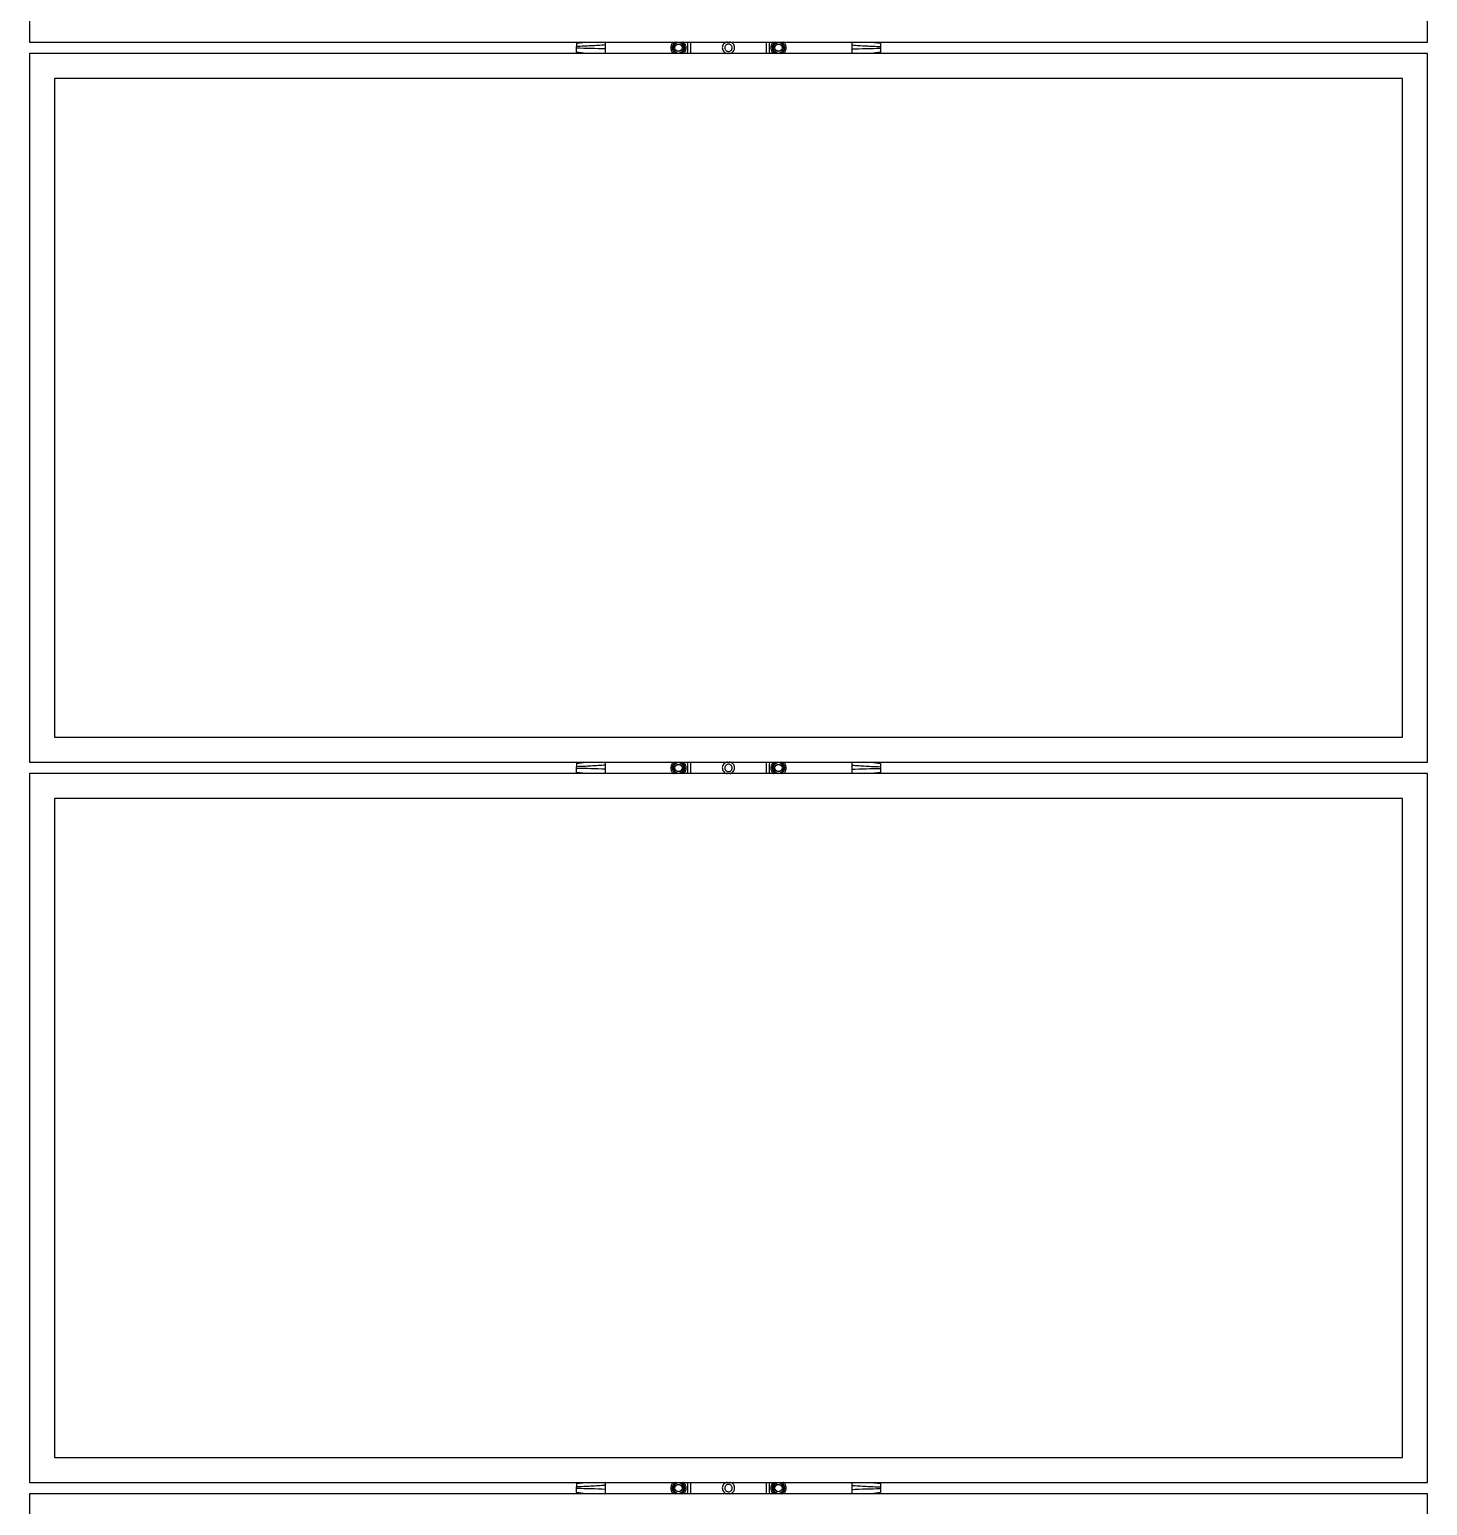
# Model space of a CAD drawing. Header units: inches. Extents: x -1851 to 6314, y -1304 to 4687.
# Drawn here: x 1504.9 to 1594.5, y 1989.8 to 2084.3 of the extents above; entities that cross this region are included whole.
import ezdxf

# ---------------------------------------------------------------- set-up
doc = ezdxf.new("R2010")
doc.units = ezdxf.units.IN
doc.header["$MEASUREMENT"] = 0
doc.layers.add('E-ARRY-TABL', color=9, linetype='Continuous')

# ---------------------------------------------------------------- blocks, each defined once
blk = doc.blocks.new('A$C1ac49d95')
at = {"layer": 'E-ARRY-TABL'}
for p, q in [((0, 2140.88), (0, 2095.47)), ((89.54, 2095.47), (89.54, 2140.88)), ((0, 2095.47), (89.54, 2095.47)), ((0, 2094.737), (0, 2049.326)), ((89.54, 2094.737), (0, 2094.737)), ((35.042, 2095.39), (35.628, 2095.47)), ((35.629, 2094.737), (35.042, 2094.817)), ((41.231, 2095.462), (41.24, 2095.47)), ((41.606, 2095.47), (41.735, 2095.395)), ((41.744, 2095.47), (41.77, 2095.456)), ((41.9, 2094.745), (41.891, 2094.737)), ((47.643, 2095.464), (47.649, 2095.47)), ((47.796, 2094.737), (47.767, 2094.752)), ((47.932, 2094.737), (47.803, 2094.813)), ((48.306, 2094.743), (48.3, 2094.737)), ((53.911, 2095.47), (54.498, 2095.39)), ((54.498, 2094.817), (53.911, 2094.737)), ((89.54, 2049.326), (89.54, 2094.737)), ((1.602, 2093.135), (1.602, 2050.929)), ((87.938, 2093.135), (1.602, 2093.135)), ((87.938, 2050.929), (87.938, 2093.135)), ((1.602, 2050.929), (87.938, 2050.929)), ((0, 2049.326), (89.54, 2049.326)), ((35.042, 2049.247), (35.628, 2049.326)), ((41.231, 2049.318), (41.24, 2049.326)), ((41.606, 2049.326), (41.735, 2049.252)), ((41.744, 2049.326), (41.77, 2049.313)), ((47.643, 2049.321), (47.649, 2049.326)), ((53.911, 2049.326), (54.498, 2049.247)), ((0, 2048.594), (0, 2003.183)), ((89.54, 2048.594), (0, 2048.594)), ((35.629, 2048.594), (35.042, 2048.674)), ((41.9, 2048.602), (41.891, 2048.594)), ((47.796, 2048.594), (47.767, 2048.609)), ((47.932, 2048.594), (47.803, 2048.67)), ((48.306, 2048.6), (48.3, 2048.594)), ((54.498, 2048.674), (53.911, 2048.594)), ((89.54, 2003.183), (89.54, 2048.594)), ((87.938, 2046.992), (1.602, 2046.992)), ((1.602, 2046.992), (1.602, 2004.785)), ((87.938, 2004.785), (87.938, 2046.992)), ((1.602, 2004.785), (87.938, 2004.785)), ((0, 2003.183), (89.54, 2003.183)), ((35.042, 2003.104), (35.628, 2003.183)), ((41.231, 2003.175), (41.24, 2003.183)), ((41.606, 2003.183), (41.735, 2003.109)), ((41.744, 2003.183), (41.77, 2003.169)), ((47.643, 2003.177), (47.649, 2003.183)), ((53.911, 2003.183), (54.498, 2003.104)), ((89.54, 2002.451), (0, 2002.451)), ((0, 2002.451), (0, 1957.04)), ((35.629, 2002.451), (35.042, 2002.53)), ((41.9, 2002.459), (41.891, 2002.451)), ((47.796, 2002.451), (47.767, 2002.466)), ((47.932, 2002.451), (47.803, 2002.526)), ((48.306, 2002.456), (48.3, 2002.451)), ((54.498, 2002.53), (53.911, 2002.451)), ((89.54, 1957.04), (89.54, 2002.451))]:
    blk.add_line(p, q, dxfattribs=at)
for centre, radius in [((41.566, 2095.103), 0.241), ((41.566, 2095.103), 0.229), ((47.974, 2095.103), 0.241), ((47.974, 2095.103), 0.229), ((41.566, 2048.96), 0.241), ((41.566, 2048.96), 0.229), ((47.974, 2048.96), 0.241), ((47.974, 2048.96), 0.229), ((41.566, 2002.817), 0.241), ((41.566, 2002.817), 0.229), ((47.974, 2002.817), 0.241), ((47.974, 2002.817), 0.229)]:
    blk.add_circle(centre, radius, dxfattribs=at)
for centre, radius, start, end in [((41.566, 2095.103), 0.49, 166.74756, 177.99756), ((41.566, 2095.103), 0.49, 177.99756, 189.24756), ((41.566, 2095.103), 0.49, 189.24756, 200.49756), ((41.566, 2095.103), 0.49, 155.49756, 166.74756), ((41.566, 2095.103), 0.49, 200.49756, 211.74756), ((41.566, 2095.103), 0.49, 144.24756, 155.49756), ((41.566, 2095.103), 0.49, 211.74756, 222.99756), ((41.566, 2095.103), 0.407, 115.98923, 244.01077), ((41.566, 2095.103), 0.49, 132.99756, 144.24756), ((41.566, 2095.103), 0.49, 222.99756, 228.38839), ((41.566, 2095.103), 0.337, 119.87256, 179.87256), ((41.566, 2095.103), 0.337, 179.87256, 239.87256), ((41.566, 2095.103), 0.337, 239.87256, 299.87256), ((41.566, 2095.103), 0.337, 59.87256, 119.87256), ((41.566, 2095.103), 0.337, 299.87256, 359.87256), ((41.566, 2095.103), 0.337, 359.87256, 59.87256), ((41.566, 2095.103), 0.407, 295.98923, 59.87256), ((41.566, 2095.103), 0.49, 42.99756, 48.38839), ((41.566, 2095.103), 0.49, 312.99756, 324.24756), ((41.566, 2095.103), 0.49, 31.74756, 42.99756), ((41.566, 2095.103), 0.49, 324.24756, 335.49756), ((41.566, 2095.103), 0.49, 20.49756, 31.74756), ((41.566, 2095.103), 0.49, 335.49756, 346.74756), ((41.566, 2095.103), 0.49, 9.24756, 20.49756), ((41.566, 2095.103), 0.49, 346.74756, 357.99756), ((41.566, 2095.103), 0.49, 357.99756, 9.24756), ((47.974, 2095.103), 0.49, 177.6185, 188.8685), ((47.974, 2095.103), 0.49, 166.3685, 177.6185), ((47.974, 2095.103), 0.49, 188.8685, 200.1185), ((47.974, 2095.103), 0.49, 155.1185, 166.3685), ((47.974, 2095.103), 0.49, 200.1185, 211.3685), ((47.974, 2095.103), 0.49, 143.8685, 155.1185), ((47.974, 2095.103), 0.49, 211.3685, 222.6185), ((47.974, 2095.103), 0.407, 115.98923, 239.4935), ((47.974, 2095.103), 0.49, 132.6185, 143.8685), ((47.974, 2095.103), 0.49, 222.6185, 228.38839), ((47.974, 2095.103), 0.337, 119.4935, 179.4935), ((47.974, 2095.103), 0.337, 179.4935, 239.4935), ((47.974, 2095.103), 0.337, 239.4935, 299.4935), ((47.974, 2095.103), 0.337, 59.4935, 119.4935), ((47.974, 2095.103), 0.337, 299.4935, 359.4935), ((47.974, 2095.103), 0.337, 359.4935, 59.4935), ((47.974, 2095.103), 0.407, 295.98923, 64.01077), ((47.974, 2095.103), 0.49, 42.6185, 48.38839), ((47.974, 2095.103), 0.49, 312.6185, 323.8685), ((47.974, 2095.103), 0.49, 31.3685, 42.6185), ((47.974, 2095.103), 0.49, 323.8685, 335.1185), ((47.974, 2095.103), 0.49, 20.1185, 31.3685), ((47.974, 2095.103), 0.49, 335.1185, 346.3685), ((47.974, 2095.103), 0.49, 8.8685, 20.1185), ((47.974, 2095.103), 0.49, 346.3685, 357.6185), ((47.974, 2095.103), 0.49, 357.6185, 8.8685), ((41.566, 2048.96), 0.407, 115.98923, 244.01077), ((41.566, 2048.96), 0.49, 132.99756, 144.24756), ((41.566, 2048.96), 0.337, 59.87256, 119.87256), ((41.566, 2048.96), 0.407, 295.98923, 59.87256), ((41.566, 2048.96), 0.49, 42.99756, 48.38839), ((41.566, 2048.96), 0.49, 31.74756, 42.99756), ((47.974, 2048.96), 0.407, 115.98923, 239.4935), ((47.974, 2048.96), 0.49, 132.6185, 143.8685), ((47.974, 2048.96), 0.337, 59.4935, 119.4935), ((47.974, 2048.96), 0.407, 295.98923, 64.01077), ((47.974, 2048.96), 0.49, 42.6185, 48.38839), ((47.974, 2048.96), 0.49, 31.3685, 42.6185), ((41.566, 2048.96), 0.49, 166.74756, 177.99756), ((41.566, 2048.96), 0.49, 177.99756, 189.24756), ((41.566, 2048.96), 0.49, 189.24756, 200.49756), ((41.566, 2048.96), 0.49, 155.49756, 166.74756), ((41.566, 2048.96), 0.49, 200.49756, 211.74756), ((41.566, 2048.96), 0.49, 144.24756, 155.49756), ((41.566, 2048.96), 0.49, 211.74756, 222.99756), ((41.566, 2048.96), 0.49, 222.99756, 228.38839), ((41.566, 2048.96), 0.337, 119.87256, 179.87256), ((41.566, 2048.96), 0.337, 179.87256, 239.87256), ((41.566, 2048.96), 0.337, 239.87256, 299.87256), ((41.566, 2048.96), 0.337, 299.87256, 359.87256), ((41.566, 2048.96), 0.337, 359.87256, 59.87256), ((41.566, 2048.96), 0.49, 312.99756, 324.24756), ((41.566, 2048.96), 0.49, 324.24756, 335.49756), ((41.566, 2048.96), 0.49, 20.49756, 31.74756), ((41.566, 2048.96), 0.49, 335.49756, 346.74756), ((41.566, 2048.96), 0.49, 9.24756, 20.49756), ((41.566, 2048.96), 0.49, 346.74756, 357.99756), ((41.566, 2048.96), 0.49, 357.99756, 9.24756), ((47.974, 2048.96), 0.49, 177.6185, 188.8685), ((47.974, 2048.96), 0.49, 166.3685, 177.6185), ((47.974, 2048.96), 0.49, 188.8685, 200.1185), ((47.974, 2048.96), 0.49, 155.1185, 166.3685), ((47.974, 2048.96), 0.49, 200.1185, 211.3685), ((47.974, 2048.96), 0.49, 143.8685, 155.1185), ((47.974, 2048.96), 0.49, 211.3685, 222.6185), ((47.974, 2048.96), 0.49, 222.6185, 228.38839), ((47.974, 2048.96), 0.337, 119.4935, 179.4935), ((47.974, 2048.96), 0.337, 179.4935, 239.4935), ((47.974, 2048.96), 0.337, 239.4935, 299.4935), ((47.974, 2048.96), 0.337, 299.4935, 359.4935), ((47.974, 2048.96), 0.337, 359.4935, 59.4935), ((47.974, 2048.96), 0.49, 312.6185, 323.8685), ((47.974, 2048.96), 0.49, 323.8685, 335.1185), ((47.974, 2048.96), 0.49, 20.1185, 31.3685), ((47.974, 2048.96), 0.49, 335.1185, 346.3685), ((47.974, 2048.96), 0.49, 8.8685, 20.1185), ((47.974, 2048.96), 0.49, 346.3685, 357.6185), ((47.974, 2048.96), 0.49, 357.6185, 8.8685), ((41.566, 2002.817), 0.49, 155.49756, 166.74756), ((41.566, 2002.817), 0.49, 144.24756, 155.49756), ((41.566, 2002.817), 0.407, 115.98923, 244.01077), ((41.566, 2002.817), 0.49, 132.99756, 144.24756), ((41.566, 2002.817), 0.337, 119.87256, 179.87256), ((41.566, 2002.817), 0.337, 59.87256, 119.87256), ((41.566, 2002.817), 0.337, 359.87256, 59.87256), ((41.566, 2002.817), 0.407, 295.98923, 59.87256), ((41.566, 2002.817), 0.49, 42.99756, 48.38839), ((41.566, 2002.817), 0.49, 31.74756, 42.99756), ((41.566, 2002.817), 0.49, 20.49756, 31.74756), ((41.566, 2002.817), 0.49, 9.24756, 20.49756), ((47.974, 2002.817), 0.49, 166.3685, 177.6185), ((47.974, 2002.817), 0.49, 155.1185, 166.3685), ((47.974, 2002.817), 0.49, 143.8685, 155.1185), ((47.974, 2002.817), 0.407, 115.98923, 239.4935), ((47.974, 2002.817), 0.49, 132.6185, 143.8685), ((47.974, 2002.817), 0.337, 119.4935, 179.4935), ((47.974, 2002.817), 0.337, 59.4935, 119.4935), ((47.974, 2002.817), 0.337, 359.4935, 59.4935), ((47.974, 2002.817), 0.407, 295.98923, 64.01077), ((47.974, 2002.817), 0.49, 42.6185, 48.38839), ((47.974, 2002.817), 0.49, 31.3685, 42.6185), ((47.974, 2002.817), 0.49, 20.1185, 31.3685), ((47.974, 2002.817), 0.49, 8.8685, 20.1185), ((41.566, 2002.817), 0.49, 166.74756, 177.99756), ((41.566, 2002.817), 0.49, 177.99756, 189.24756), ((41.566, 2002.817), 0.49, 189.24756, 200.49756), ((41.566, 2002.817), 0.49, 200.49756, 211.74756), ((41.566, 2002.817), 0.49, 211.74756, 222.99756), ((41.566, 2002.817), 0.49, 222.99756, 228.38839), ((41.566, 2002.817), 0.337, 179.87256, 239.87256), ((41.566, 2002.817), 0.337, 239.87256, 299.87256), ((41.566, 2002.817), 0.337, 299.87256, 359.87256), ((41.566, 2002.817), 0.49, 312.99756, 324.24756), ((41.566, 2002.817), 0.49, 324.24756, 335.49756), ((41.566, 2002.817), 0.49, 335.49756, 346.74756), ((41.566, 2002.817), 0.49, 346.74756, 357.99756), ((41.566, 2002.817), 0.49, 357.99756, 9.24756), ((47.974, 2002.817), 0.49, 177.6185, 188.8685), ((47.974, 2002.817), 0.49, 188.8685, 200.1185), ((47.974, 2002.817), 0.49, 200.1185, 211.3685), ((47.974, 2002.817), 0.49, 211.3685, 222.6185), ((47.974, 2002.817), 0.49, 222.6185, 228.38839), ((47.974, 2002.817), 0.337, 179.4935, 239.4935), ((47.974, 2002.817), 0.337, 239.4935, 299.4935), ((47.974, 2002.817), 0.337, 299.4935, 359.4935), ((47.974, 2002.817), 0.49, 312.6185, 323.8685), ((47.974, 2002.817), 0.49, 323.8685, 335.1185), ((47.974, 2002.817), 0.49, 335.1185, 346.3685), ((47.974, 2002.817), 0.49, 346.3685, 357.6185), ((47.974, 2002.817), 0.49, 357.6185, 8.8685)]:
    blk.add_arc(centre, radius, start, end, dxfattribs=at)
for points, knots in [([(35.042, 2095.47), (35.042, 2095.461), (35.042, 2095.419), (35.042, 2095.403), (35.042, 2095.39)], [0, 0, 0, 0, 0.203252, 1, 1, 1, 1]), ([(35.042, 2095.39), (35.042, 2095.375), (35.042, 2095.347), (35.042, 2095.315), (35.042, 2095.289), (35.042, 2095.245), (35.042, 2095.206), (35.042, 2095.184), (35.042, 2095.182)], [0, 0, 0, 0, 0.336782, 0.635414, 0.762435, 0.874639, 0.986818, 1, 1, 1, 1]), ([(36.88, 2095.279), (36.574, 2095.259), (35.962, 2095.218), (35.349, 2095.194), (35.042, 2095.182)], [0, 0, 0, 0, 0.50005, 1, 1, 1, 1]), ([(35.042, 2095.074), (35.042, 2095.077), (35.042, 2095.081), (35.042, 2095.089), (35.042, 2095.093), (35.042, 2095.097), (35.042, 2095.098), (35.042, 2095.101), (35.042, 2095.106), (35.042, 2095.112), (35.042, 2095.121), (35.042, 2095.135), (35.042, 2095.155), (35.042, 2095.172), (35.042, 2095.182)], [0, 0, 0, 0, 0.088793, 0.125267, 0.198197, 0.211435, 0.224673, 0.237912, 0.290865, 0.355531, 0.420207, 0.526263, 0.726626, 1, 1, 1, 1]), ([(36.88, 2095.025), (36.574, 2095.036), (35.962, 2095.057), (35.349, 2095.068), (35.042, 2095.074)], [0, 0, 0, 0, 0.500037, 1, 1, 1, 1]), ([(35.042, 2094.817), (35.042, 2094.822), (35.042, 2094.851), (35.042, 2094.878), (35.042, 2094.924), (35.042, 2094.965), (35.042, 2095.017), (35.042, 2095.054), (35.042, 2095.074)], [0, 0, 0, 0, 0.104408, 0.610093, 0.713229, 0.816381, 0.906958, 1, 1, 1, 1]), ([(35.042, 2094.817), (35.042, 2094.803), (35.042, 2094.787), (35.042, 2094.744), (35.042, 2094.737)], [0, 0, 0, 0, 0.829246, 1, 1, 1, 1]), ([(36.878, 2095.47), (36.878, 2095.457), (36.879, 2095.429), (36.88, 2095.364), (36.88, 2095.307), (36.88, 2095.279)], [0, 0, 0, 0, 0.284877, 0.644723, 1, 1, 1, 1]), ([(36.88, 2095.025), (36.88, 2094.996), (36.88, 2094.935), (36.88, 2094.849), (36.879, 2094.779), (36.878, 2094.75), (36.878, 2094.737)], [0, 0, 0, 0, 0.237682, 0.511298, 0.79146, 1, 1, 1, 1]), ([(36.88, 2095.279), (36.88, 2095.24), (36.88, 2095.193), (36.88, 2095.137), (36.88, 2095.112), (36.88, 2095.091), (36.88, 2095.076), (36.88, 2095.065), (36.88, 2095.049), (36.88, 2095.034), (36.88, 2095.025)], [0, 0, 0, 0, 0.473901, 0.566584, 0.646097, 0.76529, 0.812852, 0.824689, 0.893505, 1, 1, 1, 1]), ([(41.228, 2095.104), (41.228, 2095.109), (41.229, 2095.174), (41.229, 2095.239), (41.229, 2095.299)], [0, 0, 0, 0, 0.07022, 1, 1, 1, 1]), ([(41.228, 2094.909), (41.228, 2094.941), (41.228, 2095.005), (41.228, 2095.071), (41.228, 2095.104)], [0, 0, 0, 0, 0.495458, 1, 1, 1, 1]), ([(41.396, 2094.812), (41.352, 2094.837), (41.295, 2094.87), (41.24, 2094.902), (41.228, 2094.909)], [0, 0, 0, 0, 0.774619, 1, 1, 1, 1]), ([(41.229, 2095.299), (41.256, 2095.315), (41.312, 2095.346), (41.369, 2095.379), (41.398, 2095.396)], [0, 0, 0, 0, 0.495458, 1, 1, 1, 1]), ([(41.525, 2094.737), (41.496, 2094.754), (41.454, 2094.778), (41.41, 2094.804), (41.396, 2094.812)], [0, 0, 0, 0, 0.681174, 1, 1, 1, 1]), ([(41.398, 2095.396), (41.402, 2095.398), (41.445, 2095.423), (41.488, 2095.447), (41.526, 2095.47)], [0, 0, 0, 0, 0.092197, 1, 1, 1, 1]), ([(41.733, 2094.811), (41.729, 2094.809), (41.686, 2094.784), (41.643, 2094.759), (41.605, 2094.737)], [0, 0, 0, 0, 0.092197, 1, 1, 1, 1]), ([(41.902, 2094.908), (41.875, 2094.892), (41.819, 2094.86), (41.762, 2094.828), (41.733, 2094.811)], [0, 0, 0, 0, 0.495458, 1, 1, 1, 1]), ([(41.735, 2095.395), (41.749, 2095.387), (41.806, 2095.354), (41.861, 2095.322), (41.903, 2095.297)], [0, 0, 0, 0, 0.243166, 1, 1, 1, 1]), ([(41.903, 2095.103), (41.903, 2095.098), (41.903, 2095.032), (41.902, 2094.968), (41.902, 2094.908)], [0, 0, 0, 0, 0.07022, 1, 1, 1, 1]), ([(41.903, 2095.297), (41.903, 2095.266), (41.903, 2095.202), (41.903, 2095.136), (41.903, 2095.103)], [0, 0, 0, 0, 0.495458, 1, 1, 1, 1]), ([(42.133, 2095.47), (42.133, 2095.441), (42.135, 2095.197), (42.134, 2094.953), (42.133, 2094.737)], [0, 0, 0, 0, 0.11696, 1, 1, 1, 1]), ([(42.361, 2094.737), (42.362, 2094.953), (42.363, 2095.197), (42.362, 2095.442), (42.361, 2095.47)], [0, 0, 0, 0, 0.884967, 1, 1, 1, 1]), ([(44.699, 2095.47), (44.679, 2095.467), (44.616, 2095.46), (44.521, 2095.405), (44.43, 2095.311), (44.377, 2095.191), (44.368, 2095.062), (44.405, 2094.938), (44.483, 2094.833), (44.583, 2094.761), (44.659, 2094.744), (44.692, 2094.737)], [0, 0, 0, 0, 0.055467, 0.17874, 0.301068, 0.422075, 0.541486, 0.660551, 0.781494, 0.905316, 1, 1, 1, 1]), ([(45.002, 2095.156), (45.005, 2095.129), (45.011, 2095.084), (44.993, 2095.014), (44.958, 2094.951), (44.897, 2094.897), (44.822, 2094.867), (44.741, 2094.863), (44.663, 2094.886), (44.597, 2094.934), (44.551, 2095), (44.529, 2095.078), (44.534, 2095.158), (44.555, 2095.209), (44.584, 2095.253), (44.62, 2095.293), (44.691, 2095.332), (44.771, 2095.345), (44.851, 2095.332), (44.921, 2095.292), (44.976, 2095.232), (44.993, 2095.181), (45.002, 2095.156)], [0, 0, 0, 0, 0.053183, 0.090052, 0.143931, 0.197508, 0.250694, 0.303997, 0.357752, 0.411589, 0.465007, 0.518158, 0.571608, 0.625348, 0.625461, 0.67919, 0.732472, 0.785669, 0.839276, 0.893156, 0.946741, 1, 1, 1, 1]), ([(45.164, 2095.061), (45.164, 2095.103), (45.166, 2095.188), (45.112, 2095.308), (45.022, 2095.402), (44.926, 2095.459), (44.861, 2095.467), (44.84, 2095.47)], [0, 0, 0, 0, 0.218328, 0.438188, 0.662256, 0.891223, 1, 1, 1, 1]), ([(44.862, 2094.737), (44.902, 2094.75), (44.983, 2094.775), (45.082, 2094.86), (45.144, 2094.961), (45.158, 2095.032), (45.164, 2095.061)], [0, 0, 0, 0, 0.263745, 0.540159, 0.814037, 1, 1, 1, 1]), ([(47.178, 2095.47), (47.178, 2095.25), (47.177, 2095.006), (47.178, 2094.762), (47.178, 2094.737)], [0, 0, 0, 0, 0.898277, 1, 1, 1, 1]), ([(47.407, 2094.737), (47.407, 2094.762), (47.405, 2095.007), (47.406, 2095.251), (47.407, 2095.47)], [0, 0, 0, 0, 0.103768, 1, 1, 1, 1]), ([(47.635, 2094.912), (47.636, 2094.943), (47.636, 2095.007), (47.637, 2095.073), (47.637, 2095.106)], [0, 0, 0, 0, 0.495458, 1, 1, 1, 1]), ([(47.803, 2094.813), (47.789, 2094.821), (47.733, 2094.854), (47.677, 2094.887), (47.635, 2094.912)], [0, 0, 0, 0, 0.243166, 1, 1, 1, 1]), ([(47.637, 2095.106), (47.637, 2095.111), (47.638, 2095.177), (47.638, 2095.241), (47.639, 2095.301)], [0, 0, 0, 0, 0.07022, 1, 1, 1, 1]), ([(47.639, 2095.301), (47.666, 2095.317), (47.722, 2095.348), (47.779, 2095.38), (47.808, 2095.397)], [0, 0, 0, 0, 0.495458, 1, 1, 1, 1]), ([(47.808, 2095.397), (47.812, 2095.399), (47.856, 2095.424), (47.898, 2095.448), (47.937, 2095.47)], [0, 0, 0, 0, 0.092517, 1, 1, 1, 1]), ([(48.14, 2094.81), (48.136, 2094.808), (48.093, 2094.783), (48.05, 2094.759), (48.012, 2094.737)], [0, 0, 0, 0, 0.092517, 1, 1, 1, 1]), ([(48.017, 2095.47), (48.046, 2095.453), (48.088, 2095.428), (48.132, 2095.402), (48.145, 2095.394)], [0, 0, 0, 0, 0.682346, 1, 1, 1, 1]), ([(48.31, 2094.906), (48.282, 2094.89), (48.227, 2094.859), (48.169, 2094.826), (48.14, 2094.81)], [0, 0, 0, 0, 0.495458, 1, 1, 1, 1]), ([(48.145, 2095.394), (48.189, 2095.368), (48.246, 2095.334), (48.301, 2095.302), (48.313, 2095.295)], [0, 0, 0, 0, 0.774619, 1, 1, 1, 1]), ([(48.311, 2095.1), (48.311, 2095.096), (48.311, 2095.03), (48.31, 2094.966), (48.31, 2094.906)], [0, 0, 0, 0, 0.07022, 1, 1, 1, 1]), ([(48.313, 2095.295), (48.313, 2095.263), (48.312, 2095.2), (48.312, 2095.134), (48.311, 2095.1)], [0, 0, 0, 0, 0.495458, 1, 1, 1, 1]), ([(52.662, 2095.47), (52.662, 2095.465), (52.661, 2095.444), (52.66, 2095.381), (52.66, 2095.313), (52.66, 2095.279)], [0, 0, 0, 0, 0.141531, 0.567145, 1, 1, 1, 1]), ([(52.66, 2095.279), (52.66, 2095.24), (52.66, 2095.193), (52.66, 2095.137), (52.66, 2095.112), (52.66, 2095.091), (52.66, 2095.076), (52.66, 2095.065), (52.66, 2095.049), (52.66, 2095.034), (52.66, 2095.025)], [0, 0, 0, 0, 0.473901, 0.566584, 0.646097, 0.76529, 0.812852, 0.824689, 0.893505, 1, 1, 1, 1]), ([(52.66, 2095.279), (52.966, 2095.259), (53.578, 2095.218), (54.191, 2095.194), (54.498, 2095.182)], [0, 0, 0, 0, 0.50005, 1, 1, 1, 1]), ([(52.66, 2095.025), (52.966, 2095.036), (53.578, 2095.057), (54.191, 2095.068), (54.498, 2095.074)], [0, 0, 0, 0, 0.500037, 1, 1, 1, 1]), ([(52.66, 2095.025), (52.66, 2094.992), (52.659, 2094.921), (52.66, 2094.826), (52.661, 2094.762), (52.662, 2094.742), (52.662, 2094.737)], [0, 0, 0, 0, 0.272879, 0.587619, 0.897094, 1, 1, 1, 1]), ([(54.498, 2095.39), (54.498, 2095.404), (54.498, 2095.42), (54.498, 2095.462), (54.498, 2095.47)], [0, 0, 0, 0, 0.829246, 1, 1, 1, 1]), ([(54.498, 2095.39), (54.498, 2095.375), (54.498, 2095.345), (54.498, 2095.316), (54.498, 2095.281), (54.498, 2095.235), (54.498, 2095.199), (54.498, 2095.182)], [0, 0, 0, 0, 0.332265, 0.657492, 0.788305, 0.900705, 1, 1, 1, 1]), ([(54.498, 2095.182), (54.498, 2095.168), (54.498, 2095.15), (54.498, 2095.129), (54.498, 2095.121), (54.498, 2095.114), (54.498, 2095.106), (54.498, 2095.1), (54.498, 2095.098), (54.498, 2095.096), (54.498, 2095.093), (54.498, 2095.087), (54.498, 2095.081), (54.498, 2095.076), (54.498, 2095.074)], [0, 0, 0, 0, 0.37846, 0.52506, 0.56152, 0.597982, 0.743876, 0.762193, 0.780423, 0.789537, 0.825997, 0.862457, 0.935402, 1, 1, 1, 1]), ([(54.498, 2095.074), (54.498, 2095.055), (54.498, 2095.015), (54.498, 2094.962), (54.498, 2094.919), (54.498, 2094.892), (54.498, 2094.86), (54.498, 2094.832), (54.498, 2094.817)], [0, 0, 0, 0, 0.090987, 0.194222, 0.297481, 0.412852, 0.694274, 1, 1, 1, 1]), ([(54.498, 2094.737), (54.498, 2094.746), (54.498, 2094.787), (54.498, 2094.804), (54.498, 2094.817)], [0, 0, 0, 0, 0.203252, 1, 1, 1, 1]), ([(35.042, 2049.326), (35.042, 2049.318), (35.042, 2049.276), (35.042, 2049.26), (35.042, 2049.247)], [0, 0, 0, 0, 0.203252, 1, 1, 1, 1]), ([(36.878, 2049.326), (36.878, 2049.314), (36.879, 2049.286), (36.88, 2049.22), (36.88, 2049.164), (36.88, 2049.136)], [0, 0, 0, 0, 0.284877, 0.644723, 1, 1, 1, 1]), ([(41.398, 2049.253), (41.402, 2049.255), (41.445, 2049.28), (41.488, 2049.304), (41.526, 2049.326)], [0, 0, 0, 0, 0.092197, 1, 1, 1, 1]), ([(42.133, 2049.326), (42.133, 2049.298), (42.135, 2049.054), (42.134, 2048.81), (42.133, 2048.594)], [0, 0, 0, 0, 0.11696, 1, 1, 1, 1]), ([(42.361, 2048.594), (42.362, 2048.81), (42.363, 2049.054), (42.362, 2049.298), (42.361, 2049.326)], [0, 0, 0, 0, 0.884967, 1, 1, 1, 1]), ([(44.699, 2049.326), (44.679, 2049.324), (44.616, 2049.317), (44.521, 2049.262), (44.43, 2049.168), (44.377, 2049.048), (44.368, 2048.919), (44.405, 2048.794), (44.483, 2048.69), (44.583, 2048.618), (44.659, 2048.601), (44.692, 2048.594)], [0, 0, 0, 0, 0.055467, 0.17874, 0.301068, 0.422075, 0.541486, 0.660551, 0.781494, 0.905316, 1, 1, 1, 1]), ([(45.164, 2048.917), (45.164, 2048.96), (45.166, 2049.045), (45.112, 2049.165), (45.022, 2049.259), (44.926, 2049.316), (44.861, 2049.324), (44.84, 2049.326)], [0, 0, 0, 0, 0.218328, 0.438188, 0.662256, 0.891223, 1, 1, 1, 1]), ([(47.178, 2049.326), (47.178, 2049.107), (47.177, 2048.863), (47.178, 2048.619), (47.178, 2048.594)], [0, 0, 0, 0, 0.898277, 1, 1, 1, 1]), ([(47.407, 2048.594), (47.407, 2048.619), (47.405, 2048.863), (47.406, 2049.108), (47.407, 2049.326)], [0, 0, 0, 0, 0.103768, 1, 1, 1, 1]), ([(47.808, 2049.254), (47.812, 2049.256), (47.856, 2049.28), (47.898, 2049.305), (47.937, 2049.326)], [0, 0, 0, 0, 0.092517, 1, 1, 1, 1]), ([(48.017, 2049.326), (48.046, 2049.309), (48.088, 2049.284), (48.132, 2049.259), (48.145, 2049.251)], [0, 0, 0, 0, 0.682346, 1, 1, 1, 1]), ([(52.662, 2049.326), (52.662, 2049.321), (52.661, 2049.301), (52.66, 2049.238), (52.66, 2049.17), (52.66, 2049.136)], [0, 0, 0, 0, 0.141531, 0.567145, 1, 1, 1, 1]), ([(54.498, 2049.247), (54.498, 2049.26), (54.498, 2049.277), (54.498, 2049.319), (54.498, 2049.326)], [0, 0, 0, 0, 0.829246, 1, 1, 1, 1]), ([(35.042, 2049.247), (35.042, 2049.232), (35.042, 2049.204), (35.042, 2049.172), (35.042, 2049.145), (35.042, 2049.102), (35.042, 2049.063), (35.042, 2049.041), (35.042, 2049.038)], [0, 0, 0, 0, 0.336782, 0.635414, 0.762435, 0.874639, 0.986818, 1, 1, 1, 1]), ([(36.88, 2049.136), (36.574, 2049.115), (35.962, 2049.075), (35.349, 2049.05), (35.042, 2049.038)], [0, 0, 0, 0, 0.50005, 1, 1, 1, 1]), ([(35.042, 2048.93), (35.042, 2048.934), (35.042, 2048.938), (35.042, 2048.945), (35.042, 2048.95), (35.042, 2048.953), (35.042, 2048.955), (35.042, 2048.958), (35.042, 2048.963), (35.042, 2048.969), (35.042, 2048.978), (35.042, 2048.991), (35.042, 2049.012), (35.042, 2049.029), (35.042, 2049.038)], [0, 0, 0, 0, 0.088793, 0.125267, 0.198197, 0.211435, 0.224673, 0.237912, 0.290865, 0.355531, 0.420207, 0.526263, 0.726626, 1, 1, 1, 1]), ([(36.88, 2048.882), (36.574, 2048.892), (35.962, 2048.914), (35.349, 2048.925), (35.042, 2048.93)], [0, 0, 0, 0, 0.500037, 1, 1, 1, 1]), ([(35.042, 2048.674), (35.042, 2048.679), (35.042, 2048.708), (35.042, 2048.735), (35.042, 2048.78), (35.042, 2048.822), (35.042, 2048.873), (35.042, 2048.911), (35.042, 2048.93)], [0, 0, 0, 0, 0.104408, 0.610093, 0.713229, 0.816381, 0.906958, 1, 1, 1, 1]), ([(35.042, 2048.674), (35.042, 2048.66), (35.042, 2048.643), (35.042, 2048.601), (35.042, 2048.594)], [0, 0, 0, 0, 0.829246, 1, 1, 1, 1]), ([(36.88, 2048.882), (36.88, 2048.853), (36.88, 2048.792), (36.88, 2048.706), (36.879, 2048.635), (36.878, 2048.606), (36.878, 2048.594)], [0, 0, 0, 0, 0.237682, 0.511298, 0.79146, 1, 1, 1, 1]), ([(36.88, 2049.136), (36.88, 2049.096), (36.88, 2049.049), (36.88, 2048.994), (36.88, 2048.969), (36.88, 2048.948), (36.88, 2048.933), (36.88, 2048.922), (36.88, 2048.906), (36.88, 2048.891), (36.88, 2048.882)], [0, 0, 0, 0, 0.473901, 0.566584, 0.646097, 0.76529, 0.812852, 0.824689, 0.893505, 1, 1, 1, 1]), ([(41.228, 2048.961), (41.228, 2048.966), (41.229, 2049.031), (41.229, 2049.096), (41.229, 2049.156)], [0, 0, 0, 0, 0.07022, 1, 1, 1, 1]), ([(41.228, 2048.766), (41.228, 2048.798), (41.228, 2048.862), (41.228, 2048.928), (41.228, 2048.961)], [0, 0, 0, 0, 0.495458, 1, 1, 1, 1]), ([(41.396, 2048.669), (41.352, 2048.694), (41.295, 2048.727), (41.24, 2048.759), (41.228, 2048.766)], [0, 0, 0, 0, 0.774619, 1, 1, 1, 1]), ([(41.229, 2049.156), (41.256, 2049.171), (41.312, 2049.203), (41.369, 2049.236), (41.398, 2049.253)], [0, 0, 0, 0, 0.495458, 1, 1, 1, 1]), ([(41.525, 2048.594), (41.496, 2048.611), (41.454, 2048.635), (41.41, 2048.661), (41.396, 2048.669)], [0, 0, 0, 0, 0.681174, 1, 1, 1, 1]), ([(41.733, 2048.668), (41.729, 2048.666), (41.686, 2048.641), (41.643, 2048.616), (41.605, 2048.594)], [0, 0, 0, 0, 0.092197, 1, 1, 1, 1]), ([(41.902, 2048.765), (41.875, 2048.749), (41.819, 2048.717), (41.762, 2048.684), (41.733, 2048.668)], [0, 0, 0, 0, 0.495458, 1, 1, 1, 1]), ([(41.735, 2049.252), (41.749, 2049.244), (41.806, 2049.211), (41.861, 2049.178), (41.903, 2049.154)], [0, 0, 0, 0, 0.243166, 1, 1, 1, 1]), ([(41.903, 2048.959), (41.903, 2048.955), (41.903, 2048.889), (41.902, 2048.825), (41.902, 2048.765)], [0, 0, 0, 0, 0.07022, 1, 1, 1, 1]), ([(41.903, 2049.154), (41.903, 2049.122), (41.903, 2049.059), (41.903, 2048.993), (41.903, 2048.959)], [0, 0, 0, 0, 0.495458, 1, 1, 1, 1]), ([(45.002, 2049.012), (45.005, 2048.986), (45.011, 2048.941), (44.993, 2048.871), (44.958, 2048.807), (44.897, 2048.754), (44.822, 2048.724), (44.741, 2048.72), (44.663, 2048.743), (44.597, 2048.79), (44.551, 2048.856), (44.529, 2048.934), (44.534, 2049.015), (44.555, 2049.065), (44.584, 2049.11), (44.62, 2049.15), (44.691, 2049.189), (44.771, 2049.202), (44.851, 2049.188), (44.921, 2049.149), (44.976, 2049.088), (44.993, 2049.038), (45.002, 2049.012)], [0, 0, 0, 0, 0.053183, 0.090052, 0.143931, 0.197508, 0.250694, 0.303997, 0.357752, 0.411589, 0.465007, 0.518158, 0.571608, 0.625348, 0.625461, 0.67919, 0.732472, 0.785669, 0.839276, 0.893156, 0.946741, 1, 1, 1, 1]), ([(44.862, 2048.594), (44.902, 2048.606), (44.983, 2048.632), (45.082, 2048.717), (45.144, 2048.817), (45.158, 2048.889), (45.164, 2048.917)], [0, 0, 0, 0, 0.263745, 0.540159, 0.814037, 1, 1, 1, 1]), ([(47.635, 2048.768), (47.636, 2048.8), (47.636, 2048.864), (47.637, 2048.93), (47.637, 2048.963)], [0, 0, 0, 0, 0.495458, 1, 1, 1, 1]), ([(47.803, 2048.67), (47.789, 2048.678), (47.733, 2048.711), (47.677, 2048.744), (47.635, 2048.768)], [0, 0, 0, 0, 0.243166, 1, 1, 1, 1]), ([(47.637, 2048.963), (47.637, 2048.968), (47.638, 2049.033), (47.638, 2049.098), (47.639, 2049.158)], [0, 0, 0, 0, 0.07022, 1, 1, 1, 1]), ([(47.639, 2049.158), (47.666, 2049.173), (47.722, 2049.205), (47.779, 2049.237), (47.808, 2049.254)], [0, 0, 0, 0, 0.495458, 1, 1, 1, 1]), ([(48.14, 2048.667), (48.136, 2048.664), (48.093, 2048.64), (48.05, 2048.616), (48.012, 2048.594)], [0, 0, 0, 0, 0.092517, 1, 1, 1, 1]), ([(48.31, 2048.763), (48.282, 2048.747), (48.227, 2048.716), (48.169, 2048.683), (48.14, 2048.667)], [0, 0, 0, 0, 0.495458, 1, 1, 1, 1]), ([(48.145, 2049.251), (48.189, 2049.225), (48.246, 2049.191), (48.301, 2049.159), (48.313, 2049.152)], [0, 0, 0, 0, 0.774619, 1, 1, 1, 1]), ([(48.311, 2048.957), (48.311, 2048.953), (48.311, 2048.887), (48.31, 2048.822), (48.31, 2048.763)], [0, 0, 0, 0, 0.07022, 1, 1, 1, 1]), ([(48.313, 2049.152), (48.313, 2049.12), (48.312, 2049.056), (48.312, 2048.99), (48.311, 2048.957)], [0, 0, 0, 0, 0.495458, 1, 1, 1, 1]), ([(52.66, 2049.136), (52.66, 2049.096), (52.66, 2049.049), (52.66, 2048.994), (52.66, 2048.969), (52.66, 2048.948), (52.66, 2048.933), (52.66, 2048.922), (52.66, 2048.906), (52.66, 2048.891), (52.66, 2048.882)], [0, 0, 0, 0, 0.473901, 0.566584, 0.646097, 0.76529, 0.812852, 0.824689, 0.893505, 1, 1, 1, 1]), ([(52.66, 2049.136), (52.966, 2049.115), (53.578, 2049.075), (54.191, 2049.05), (54.498, 2049.038)], [0, 0, 0, 0, 0.50005, 1, 1, 1, 1]), ([(52.66, 2048.882), (52.966, 2048.892), (53.578, 2048.914), (54.191, 2048.925), (54.498, 2048.93)], [0, 0, 0, 0, 0.500037, 1, 1, 1, 1]), ([(52.66, 2048.882), (52.66, 2048.849), (52.659, 2048.778), (52.66, 2048.683), (52.661, 2048.619), (52.662, 2048.599), (52.662, 2048.594)], [0, 0, 0, 0, 0.272879, 0.587619, 0.897094, 1, 1, 1, 1]), ([(54.498, 2049.247), (54.498, 2049.232), (54.498, 2049.202), (54.498, 2049.173), (54.498, 2049.138), (54.498, 2049.092), (54.498, 2049.056), (54.498, 2049.038)], [0, 0, 0, 0, 0.332265, 0.657492, 0.788305, 0.900705, 1, 1, 1, 1]), ([(54.498, 2049.038), (54.498, 2049.025), (54.498, 2049.007), (54.498, 2048.986), (54.498, 2048.978), (54.498, 2048.97), (54.498, 2048.963), (54.498, 2048.956), (54.498, 2048.955), (54.498, 2048.952), (54.498, 2048.949), (54.498, 2048.944), (54.498, 2048.938), (54.498, 2048.933), (54.498, 2048.93)], [0, 0, 0, 0, 0.37846, 0.52506, 0.56152, 0.597982, 0.743876, 0.762193, 0.780423, 0.789537, 0.825997, 0.862457, 0.935402, 1, 1, 1, 1]), ([(54.498, 2048.93), (54.498, 2048.912), (54.498, 2048.872), (54.498, 2048.819), (54.498, 2048.775), (54.498, 2048.748), (54.498, 2048.717), (54.498, 2048.688), (54.498, 2048.674)], [0, 0, 0, 0, 0.090987, 0.194222, 0.297481, 0.412852, 0.694274, 1, 1, 1, 1]), ([(54.498, 2048.594), (54.498, 2048.602), (54.498, 2048.644), (54.498, 2048.66), (54.498, 2048.674)], [0, 0, 0, 0, 0.203252, 1, 1, 1, 1]), ([(35.042, 2003.183), (35.042, 2003.175), (35.042, 2003.133), (35.042, 2003.117), (35.042, 2003.104)], [0, 0, 0, 0, 0.203252, 1, 1, 1, 1]), ([(35.042, 2003.104), (35.042, 2003.089), (35.042, 2003.06), (35.042, 2003.028), (35.042, 2003.002), (35.042, 2002.959), (35.042, 2002.92), (35.042, 2002.898), (35.042, 2002.895)], [0, 0, 0, 0, 0.336782, 0.635414, 0.762435, 0.874639, 0.986818, 1, 1, 1, 1]), ([(36.88, 2002.992), (36.574, 2002.972), (35.962, 2002.931), (35.349, 2002.907), (35.042, 2002.895)], [0, 0, 0, 0, 0.50005, 1, 1, 1, 1]), ([(36.878, 2003.183), (36.878, 2003.171), (36.879, 2003.142), (36.88, 2003.077), (36.88, 2003.021), (36.88, 2002.992)], [0, 0, 0, 0, 0.284877, 0.644723, 1, 1, 1, 1]), ([(36.88, 2002.992), (36.88, 2002.953), (36.88, 2002.906), (36.88, 2002.851), (36.88, 2002.826), (36.88, 2002.805), (36.88, 2002.79), (36.88, 2002.779), (36.88, 2002.763), (36.88, 2002.748), (36.88, 2002.738)], [0, 0, 0, 0, 0.473901, 0.566584, 0.646097, 0.76529, 0.812852, 0.824689, 0.893505, 1, 1, 1, 1]), ([(41.228, 2002.818), (41.228, 2002.822), (41.229, 2002.888), (41.229, 2002.952), (41.229, 2003.012)], [0, 0, 0, 0, 0.07022, 1, 1, 1, 1]), ([(41.229, 2003.012), (41.256, 2003.028), (41.312, 2003.06), (41.369, 2003.093), (41.398, 2003.109)], [0, 0, 0, 0, 0.495458, 1, 1, 1, 1]), ([(41.398, 2003.109), (41.402, 2003.112), (41.445, 2003.137), (41.488, 2003.161), (41.526, 2003.183)], [0, 0, 0, 0, 0.092197, 1, 1, 1, 1]), ([(41.735, 2003.109), (41.749, 2003.1), (41.806, 2003.067), (41.861, 2003.035), (41.903, 2003.011)], [0, 0, 0, 0, 0.243166, 1, 1, 1, 1]), ([(41.903, 2003.011), (41.903, 2002.979), (41.903, 2002.915), (41.903, 2002.849), (41.903, 2002.816)], [0, 0, 0, 0, 0.495458, 1, 1, 1, 1]), ([(42.133, 2003.183), (42.133, 2003.155), (42.135, 2002.91), (42.134, 2002.666), (42.133, 2002.451)], [0, 0, 0, 0, 0.11696, 1, 1, 1, 1]), ([(42.361, 2002.451), (42.362, 2002.667), (42.363, 2002.911), (42.362, 2003.155), (42.361, 2003.183)], [0, 0, 0, 0, 0.884967, 1, 1, 1, 1]), ([(44.699, 2003.183), (44.679, 2003.181), (44.616, 2003.174), (44.521, 2003.118), (44.43, 2003.025), (44.377, 2002.905), (44.368, 2002.776), (44.405, 2002.651), (44.483, 2002.547), (44.583, 2002.474), (44.659, 2002.458), (44.692, 2002.451)], [0, 0, 0, 0, 0.055467, 0.17874, 0.301068, 0.422075, 0.541486, 0.660551, 0.781494, 0.905316, 1, 1, 1, 1]), ([(45.002, 2002.869), (45.005, 2002.843), (45.011, 2002.798), (44.993, 2002.728), (44.958, 2002.664), (44.897, 2002.611), (44.822, 2002.581), (44.741, 2002.577), (44.663, 2002.6), (44.597, 2002.647), (44.551, 2002.713), (44.529, 2002.791), (44.534, 2002.872), (44.555, 2002.922), (44.584, 2002.967), (44.62, 2003.007), (44.691, 2003.046), (44.771, 2003.059), (44.851, 2003.045), (44.921, 2003.005), (44.976, 2002.945), (44.993, 2002.894), (45.002, 2002.869)], [0, 0, 0, 0, 0.053183, 0.090052, 0.143931, 0.197508, 0.250694, 0.303997, 0.357752, 0.411589, 0.465007, 0.518158, 0.571608, 0.625348, 0.625461, 0.67919, 0.732472, 0.785669, 0.839276, 0.893156, 0.946741, 1, 1, 1, 1]), ([(45.164, 2002.774), (45.164, 2002.817), (45.166, 2002.902), (45.112, 2003.022), (45.022, 2003.116), (44.926, 2003.173), (44.861, 2003.181), (44.84, 2003.183)], [0, 0, 0, 0, 0.218328, 0.438188, 0.662256, 0.891223, 1, 1, 1, 1]), ([(47.178, 2003.183), (47.178, 2002.964), (47.177, 2002.72), (47.178, 2002.476), (47.178, 2002.451)], [0, 0, 0, 0, 0.898277, 1, 1, 1, 1]), ([(47.407, 2002.451), (47.407, 2002.476), (47.405, 2002.72), (47.406, 2002.964), (47.407, 2003.183)], [0, 0, 0, 0, 0.103768, 1, 1, 1, 1]), ([(47.637, 2002.82), (47.637, 2002.825), (47.638, 2002.89), (47.638, 2002.955), (47.639, 2003.015)], [0, 0, 0, 0, 0.07022, 1, 1, 1, 1]), ([(47.639, 2003.015), (47.666, 2003.03), (47.722, 2003.062), (47.779, 2003.094), (47.808, 2003.11)], [0, 0, 0, 0, 0.495458, 1, 1, 1, 1]), ([(47.808, 2003.11), (47.812, 2003.113), (47.856, 2003.137), (47.898, 2003.161), (47.937, 2003.183)], [0, 0, 0, 0, 0.092517, 1, 1, 1, 1]), ([(48.017, 2003.183), (48.046, 2003.166), (48.088, 2003.141), (48.132, 2003.116), (48.145, 2003.107)], [0, 0, 0, 0, 0.682346, 1, 1, 1, 1]), ([(48.145, 2003.107), (48.189, 2003.081), (48.246, 2003.048), (48.301, 2003.016), (48.313, 2003.009)], [0, 0, 0, 0, 0.774619, 1, 1, 1, 1]), ([(48.313, 2003.009), (48.313, 2002.977), (48.312, 2002.913), (48.312, 2002.847), (48.311, 2002.814)], [0, 0, 0, 0, 0.495458, 1, 1, 1, 1]), ([(52.662, 2003.183), (52.662, 2003.178), (52.661, 2003.158), (52.66, 2003.095), (52.66, 2003.027), (52.66, 2002.992)], [0, 0, 0, 0, 0.141531, 0.567145, 1, 1, 1, 1]), ([(52.66, 2002.992), (52.66, 2002.953), (52.66, 2002.906), (52.66, 2002.851), (52.66, 2002.826), (52.66, 2002.805), (52.66, 2002.79), (52.66, 2002.779), (52.66, 2002.763), (52.66, 2002.748), (52.66, 2002.738)], [0, 0, 0, 0, 0.473901, 0.566584, 0.646097, 0.76529, 0.812852, 0.824689, 0.893505, 1, 1, 1, 1]), ([(52.66, 2002.992), (52.966, 2002.972), (53.578, 2002.931), (54.191, 2002.907), (54.498, 2002.895)], [0, 0, 0, 0, 0.50005, 1, 1, 1, 1]), ([(54.498, 2003.104), (54.498, 2003.117), (54.498, 2003.134), (54.498, 2003.176), (54.498, 2003.183)], [0, 0, 0, 0, 0.829246, 1, 1, 1, 1]), ([(54.498, 2003.104), (54.498, 2003.088), (54.498, 2003.059), (54.498, 2003.03), (54.498, 2002.995), (54.498, 2002.949), (54.498, 2002.912), (54.498, 2002.895)], [0, 0, 0, 0, 0.332265, 0.657492, 0.788305, 0.900705, 1, 1, 1, 1]), ([(35.042, 2002.787), (35.042, 2002.79), (35.042, 2002.795), (35.042, 2002.802), (35.042, 2002.807), (35.042, 2002.81), (35.042, 2002.812), (35.042, 2002.815), (35.042, 2002.819), (35.042, 2002.826), (35.042, 2002.835), (35.042, 2002.848), (35.042, 2002.869), (35.042, 2002.885), (35.042, 2002.895)], [0, 0, 0, 0, 0.088793, 0.125267, 0.198197, 0.211435, 0.224673, 0.237912, 0.290865, 0.355531, 0.420207, 0.526263, 0.726626, 1, 1, 1, 1]), ([(36.88, 2002.738), (36.574, 2002.749), (35.962, 2002.771), (35.349, 2002.782), (35.042, 2002.787)], [0, 0, 0, 0, 0.500037, 1, 1, 1, 1]), ([(35.042, 2002.53), (35.042, 2002.535), (35.042, 2002.565), (35.042, 2002.591), (35.042, 2002.637), (35.042, 2002.679), (35.042, 2002.73), (35.042, 2002.768), (35.042, 2002.787)], [0, 0, 0, 0, 0.104408, 0.610093, 0.713229, 0.816381, 0.906958, 1, 1, 1, 1]), ([(35.042, 2002.53), (35.042, 2002.517), (35.042, 2002.5), (35.042, 2002.458), (35.042, 2002.451)], [0, 0, 0, 0, 0.829246, 1, 1, 1, 1]), ([(36.88, 2002.738), (36.88, 2002.71), (36.88, 2002.649), (36.88, 2002.563), (36.879, 2002.492), (36.878, 2002.463), (36.878, 2002.451)], [0, 0, 0, 0, 0.237682, 0.511298, 0.79146, 1, 1, 1, 1]), ([(41.228, 2002.623), (41.228, 2002.655), (41.228, 2002.718), (41.228, 2002.784), (41.228, 2002.818)], [0, 0, 0, 0, 0.495458, 1, 1, 1, 1]), ([(41.396, 2002.525), (41.352, 2002.551), (41.295, 2002.584), (41.24, 2002.616), (41.228, 2002.623)], [0, 0, 0, 0, 0.774619, 1, 1, 1, 1]), ([(41.525, 2002.451), (41.496, 2002.467), (41.454, 2002.492), (41.41, 2002.517), (41.396, 2002.525)], [0, 0, 0, 0, 0.681174, 1, 1, 1, 1]), ([(41.733, 2002.525), (41.729, 2002.522), (41.686, 2002.497), (41.643, 2002.473), (41.605, 2002.451)], [0, 0, 0, 0, 0.092197, 1, 1, 1, 1]), ([(41.902, 2002.622), (41.875, 2002.606), (41.819, 2002.574), (41.762, 2002.541), (41.733, 2002.525)], [0, 0, 0, 0, 0.495458, 1, 1, 1, 1]), ([(41.903, 2002.816), (41.903, 2002.812), (41.903, 2002.746), (41.902, 2002.681), (41.902, 2002.622)], [0, 0, 0, 0, 0.07022, 1, 1, 1, 1]), ([(44.862, 2002.451), (44.902, 2002.463), (44.983, 2002.488), (45.082, 2002.574), (45.144, 2002.674), (45.158, 2002.745), (45.164, 2002.774)], [0, 0, 0, 0, 0.263745, 0.540159, 0.814037, 1, 1, 1, 1]), ([(47.635, 2002.625), (47.636, 2002.657), (47.636, 2002.721), (47.637, 2002.787), (47.637, 2002.82)], [0, 0, 0, 0, 0.495458, 1, 1, 1, 1]), ([(47.803, 2002.526), (47.789, 2002.535), (47.733, 2002.568), (47.677, 2002.601), (47.635, 2002.625)], [0, 0, 0, 0, 0.243166, 1, 1, 1, 1]), ([(48.14, 2002.523), (48.136, 2002.521), (48.093, 2002.497), (48.05, 2002.473), (48.012, 2002.451)], [0, 0, 0, 0, 0.092517, 1, 1, 1, 1]), ([(48.31, 2002.619), (48.282, 2002.604), (48.227, 2002.572), (48.169, 2002.54), (48.14, 2002.523)], [0, 0, 0, 0, 0.495458, 1, 1, 1, 1]), ([(48.311, 2002.814), (48.311, 2002.809), (48.311, 2002.744), (48.31, 2002.679), (48.31, 2002.619)], [0, 0, 0, 0, 0.07022, 1, 1, 1, 1]), ([(52.66, 2002.738), (52.966, 2002.749), (53.578, 2002.771), (54.191, 2002.782), (54.498, 2002.787)], [0, 0, 0, 0, 0.500037, 1, 1, 1, 1]), ([(52.66, 2002.738), (52.66, 2002.705), (52.659, 2002.634), (52.66, 2002.54), (52.661, 2002.476), (52.662, 2002.456), (52.662, 2002.451)], [0, 0, 0, 0, 0.272879, 0.587619, 0.897094, 1, 1, 1, 1]), ([(54.498, 2002.895), (54.498, 2002.882), (54.498, 2002.863), (54.498, 2002.843), (54.498, 2002.835), (54.498, 2002.827), (54.498, 2002.82), (54.498, 2002.813), (54.498, 2002.811), (54.498, 2002.809), (54.498, 2002.806), (54.498, 2002.801), (54.498, 2002.794), (54.498, 2002.789), (54.498, 2002.787)], [0, 0, 0, 0, 0.37846, 0.52506, 0.56152, 0.597982, 0.743876, 0.762193, 0.780423, 0.789537, 0.825997, 0.862457, 0.935402, 1, 1, 1, 1]), ([(54.498, 2002.787), (54.498, 2002.768), (54.498, 2002.729), (54.498, 2002.676), (54.498, 2002.632), (54.498, 2002.605), (54.498, 2002.573), (54.498, 2002.545), (54.498, 2002.53)], [0, 0, 0, 0, 0.090987, 0.194222, 0.297481, 0.412852, 0.694274, 1, 1, 1, 1]), ([(54.498, 2002.451), (54.498, 2002.459), (54.498, 2002.501), (54.498, 2002.517), (54.498, 2002.53)], [0, 0, 0, 0, 0.203252, 1, 1, 1, 1])]:
    blk.add_open_spline(points, degree=3, knots=knots, dxfattribs=at)

msp = doc.modelspace()

# ---------------------------------------------------------------- block references
msp.add_blockref('A$C1ac49d95', (1504.91807, -11.95114))

doc.saveas('drawing.dxf')
